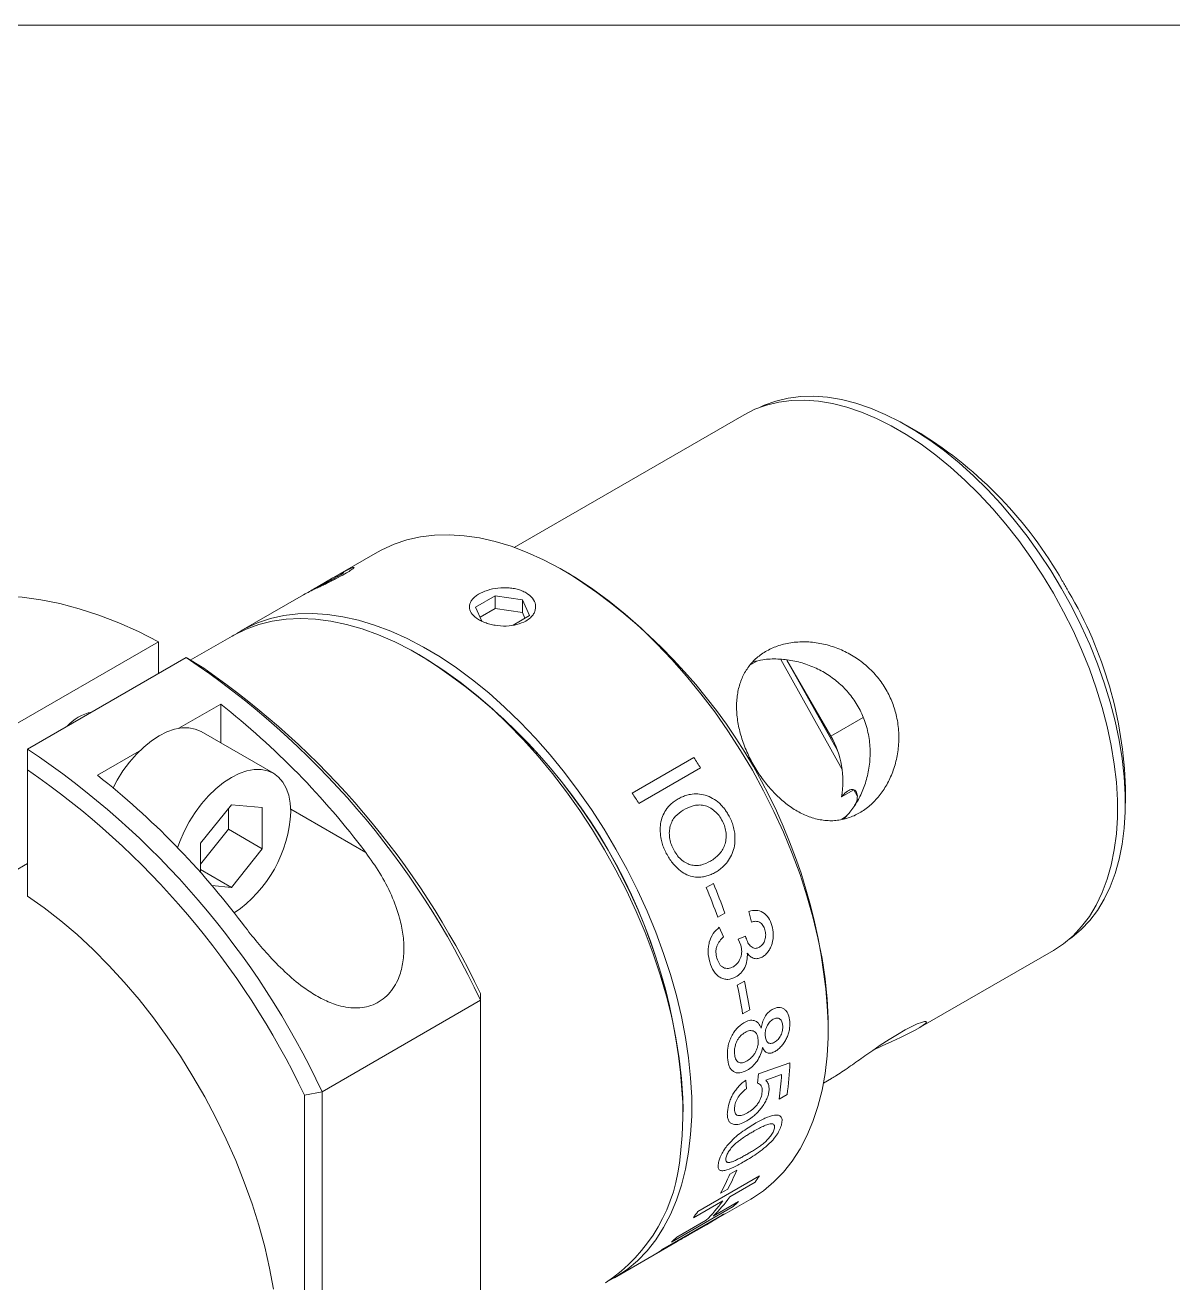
# Model space of a CAD drawing. Header units: inches. Extents: x 0.1 to 10.9, y 0 to 8.5.
# Drawn here: x 1.333 to 2.562, y 7.103 to 8.451 of the extents above; entities that cross this region are included whole.
import ezdxf

# ---------------------------------------------------------------- set-up
doc = ezdxf.new("R2010")
doc.units = ezdxf.units.IN
doc.header["$MEASUREMENT"] = 0

msp = doc.modelspace()

# ---------------------------------------------------------------- linework, layer by layer
at = {"color": 7, "linetype": 'Continuous', "lineweight": 0}
for p, q in [((0.062179, 8.450606), (10.944457, 8.450606)), ((2.103099, 8.033351), (1.856888, 7.891217)), ((2.292358, 8.013114), (2.278219, 8.02128)), ((1.710501, 7.885997), (1.670432, 7.862865)), ((1.675939, 7.865874), (1.682536, 7.868972)), ((1.662817, 7.858469), (1.639126, 7.844792)), ((1.670432, 7.862865), (1.662817, 7.858469)), ((1.915244, 7.863445), (1.910531, 7.866167)), ((2.443954, 7.855269), (2.443939, 7.85526)), ((1.639126, 7.844792), (1.631511, 7.840396)), ((2.450605, 7.843713), (2.45062, 7.843722)), ((1.631511, 7.840396), (1.564366, 7.801634)), ((1.836706, 7.839418), (1.815443, 7.827144)), ((1.865751, 7.834925), (1.836706, 7.839418)), ((1.836706, 7.825809), (1.836706, 7.839418)), ((1.873534, 7.818158), (1.865751, 7.834925)), ((1.865751, 7.821316), (1.865751, 7.834925)), ((1.815443, 7.827144), (1.822428, 7.812095)), ((1.836706, 7.825809), (1.820424, 7.81641)), ((1.865751, 7.821316), (1.836706, 7.825809)), ((1.855824, 7.807934), (1.873534, 7.818158)), ((1.868552, 7.815282), (1.865751, 7.821316)), ((1.306498, 7.692093), (1.476204, 7.790062)), ((1.476204, 7.756045), (1.476204, 7.790062)), ((1.554938, 7.796192), (1.510154, 7.770338)), ((1.759681, 7.77364), (1.754968, 7.776362)), ((1.505666, 7.773054), (1.335961, 7.675085)), ((1.524523, 7.761643), (1.505666, 7.773054)), ((2.116814, 7.769373), (2.110433, 7.765869)), ((2.142471, 7.771252), (2.208301, 7.653383)), ((2.195926, 7.688973), (2.148836, 7.770534)), ((2.154095, 7.761426), (2.203195, 7.673512)), ((1.54279, 7.72322), (1.49802, 7.697376)), ((1.54279, 7.681663), (1.54279, 7.72322)), ((1.5991, 7.649156), (1.521789, 7.693786)), ((1.335961, 7.675085), (1.335961, 7.652788)), ((1.455565, 7.672867), (1.410796, 7.647022)), ((1.983437, 7.627872), (2.049434, 7.665971)), ((1.335961, 7.652788), (1.335961, 7.517731)), ((2.056542, 7.65493), (1.990545, 7.616831)), ((2.220586, 7.631501), (2.207344, 7.623856)), ((2.220537, 7.631473), (2.224221, 7.624878)), ((2.511526, 7.617136), (2.511526, 7.633464)), ((1.554103, 7.615408), (1.520958, 7.574175)), ((1.587249, 7.612444), (1.554103, 7.615408)), ((1.587249, 7.568247), (1.587249, 7.612444)), ((1.550951, 7.589202), (1.550951, 7.611486)), ((1.520958, 7.551891), (1.550951, 7.589202)), ((1.550951, 7.589202), (1.587249, 7.568247)), ((1.520958, 7.574175), (1.520958, 7.543024)), ((1.554103, 7.527015), (1.587249, 7.568247)), ((1.335961, 7.552455), (1.306498, 7.535447)), ((1.520958, 7.546149), (1.554103, 7.527015)), ((1.533231, 7.528881), (1.554103, 7.527015)), ((2.062707, 7.52669), (2.070322, 7.531086)), ((2.082553, 7.499472), (2.074938, 7.495076)), ((2.111046, 7.489842), (2.108336, 7.501249)), ((2.076662, 7.484268), (2.081087, 7.473838)), ((2.096771, 7.471451), (2.104721, 7.474723)), ((2.099728, 7.464925), (2.096771, 7.471451)), ((2.104721, 7.474723), (2.105091, 7.473104)), ((2.290037, 7.376107), (2.434406, 7.45945)), ((2.095847, 7.422276), (2.103462, 7.426672)), ((1.820918, 7.406081), (1.820918, 7.413179)), ((1.820918, 7.406081), (1.651213, 7.308112)), ((1.820918, 6.80768), (1.820918, 7.406081)), ((2.109169, 7.395829), (2.101554, 7.391433)), ((2.193328, 7.376295), (2.193328, 7.381738)), ((2.118522, 7.327302), (2.152164, 7.339144)), ((2.104998, 7.320455), (2.105591, 7.311324)), ((2.117398, 7.317209), (2.118522, 7.327302)), ((2.143329, 7.326503), (2.126438, 7.320388)), ((2.188194, 7.317315), (2.196868, 7.322322)), ((1.651213, 7.308112), (1.632356, 7.304324)), ((1.632356, 6.713499), (1.632356, 7.304324)), ((1.651213, 7.308112), (1.651213, 6.709711)), ((2.149127, 7.304935), (2.140666, 7.300051)), ((2.037764, 7.28649), (2.037764, 7.291933)), ((2.087791, 7.219743), (2.095406, 7.224139)), ((2.053501, 7.179807), (2.119498, 7.217906)), ((2.114954, 7.21115), (2.087878, 7.195519)), ((2.085598, 7.203838), (2.077983, 7.199442)), ((2.091572, 7.185163), (2.025576, 7.147064)), ((2.080263, 7.191123), (2.048957, 7.173051)), ((2.070178, 7.174766), (2.097254, 7.190396)), ((2.070399, 7.170026), (2.110469, 7.193157)), ((2.015766, 7.139278), (2.081762, 7.177377)), ((2.031257, 7.152297), (2.062563, 7.17037)), ((2.067849, 7.168705), (2.044157, 7.155029)), ((2.062784, 7.16563), (2.070399, 7.170026)), ((2.039093, 7.151953), (2.062784, 7.16563)), ((1.964333, 7.108795), (2.031478, 7.147557)), ((2.036542, 7.150633), (2.009467, 7.135002)), ((2.031478, 7.147557), (2.039093, 7.151953))]:
    msp.add_line(p, q, dxfattribs=at)
at = {"color": 8, "linetype": 'Continuous', "lineweight": 0}
for p, q in [((2.195926, 7.688973), (2.230753, 7.709085)), ((1.617697, 7.610697), (1.69796, 7.564363))]:
    msp.add_line(p, q, dxfattribs=at)
at = {"color": 7, "linetype": 'Continuous', "lineweight": 0, "flags": 128}
for points in [[(2.103099, 8.033351), (2.114778, 8.039203), (2.127187, 8.043698), (2.140257, 8.046806), (2.153926, 8.048514), (2.16813, 8.048813), (2.182803, 8.047702), (2.197877, 8.045187), (2.213281, 8.041278), (2.228945, 8.035994), (2.244793, 8.029361), (2.260754, 8.021407), (2.276751, 8.012172), (2.292712, 8.001698), (2.30856, 7.990033), (2.324224, 7.977232), (2.339628, 7.963355), (2.354702, 7.948467), (2.369375, 7.932636), (2.383579, 7.915937), (2.397248, 7.898448), (2.410318, 7.88025), (2.422727, 7.861427), (2.434419, 7.842069)], [(2.443181, 7.847127), (2.431536, 7.866407), (2.419176, 7.885154), (2.406159, 7.903279), (2.392545, 7.920698), (2.378398, 7.93733), (2.363784, 7.953097), (2.348771, 7.967925), (2.333428, 7.981746), (2.317828, 7.994495), (2.302043, 8.006113), (2.286147, 8.016545), (2.270214, 8.025744), (2.254318, 8.033665), (2.238533, 8.040272), (2.222933, 8.045534), (2.20759, 8.049427), (2.192577, 8.051932), (2.177963, 8.053039), (2.163816, 8.052741), (2.150202, 8.05104), (2.137185, 8.047944), (2.124825, 8.043468), (2.12032, 8.041412)], [(2.110469, 7.193157), (2.112034, 7.194075), (2.123981, 7.202091), (2.135102, 7.211413), (2.145354, 7.222004), (2.154698, 7.233824), (2.163096, 7.246826), (2.170517, 7.260962), (2.176933, 7.276175), (2.182317, 7.292407), (2.18665, 7.309596), (2.189914, 7.327674), (2.192097, 7.346572), (2.193191, 7.366217), (2.193191, 7.386532), (2.192097, 7.40744), (2.189914, 7.428858), (2.18665, 7.450705), (2.182317, 7.472896), (2.176933, 7.495345), (2.170517, 7.517965), (2.163096, 7.540669), (2.154698, 7.563368), (2.145354, 7.585976), (2.135102, 7.608404), (2.123981, 7.630565), (2.112034, 7.652375), (2.099307, 7.673748), (2.08585, 7.694602), (2.071715, 7.714856), (2.056955, 7.734433), (2.041629, 7.753255), (2.025795, 7.771251), (2.009516, 7.78835), (1.992853, 7.804487), (1.975872, 7.819599), (1.958637, 7.833628), (1.941217, 7.846519), (1.923677, 7.858222), (1.906086, 7.868693), (1.888513, 7.877891), (1.871024, 7.885779), (1.853688, 7.892329), (1.836572, 7.897513), (1.819742, 7.901313), (1.803263, 7.903713), (1.787198, 7.904704), (1.771611, 7.904283), (1.756561, 7.902451), (1.742106, 7.899215), (1.728303, 7.894588), (1.715205, 7.888587), (1.710501, 7.885997)], [(2.434419, 7.842069), (2.445338, 7.822264), (2.455434, 7.802106), (2.46466, 7.781688), (2.472972, 7.761105), (2.480332, 7.740454), (2.486706, 7.71983), (2.492063, 7.69933), (2.496379, 7.67905), (2.499634, 7.659084), (2.501812, 7.639525), (2.502904, 7.620464), (2.502904, 7.601991), (2.501812, 7.584191), (2.499634, 7.567147), (2.496379, 7.550938), (2.492063, 7.535642), (2.486706, 7.521327), (2.480332, 7.508063), (2.472972, 7.495909), (2.46466, 7.484923), (2.455434, 7.475157), (2.445338, 7.466655), (2.434419, 7.459457), (2.434406, 7.45945)], [(2.449998, 7.470331), (2.454056, 7.473223), (2.464111, 7.481691), (2.4733, 7.491418), (2.481578, 7.50236), (2.488909, 7.514464), (2.495257, 7.527676), (2.500592, 7.541932), (2.504891, 7.557168), (2.508133, 7.573311), (2.510302, 7.590286), (2.51139, 7.608015), (2.51139, 7.626414), (2.510302, 7.645398), (2.508133, 7.664878), (2.504891, 7.684764), (2.500592, 7.704963), (2.495257, 7.72538), (2.488909, 7.74592), (2.481578, 7.766488), (2.4733, 7.786988), (2.464111, 7.807324), (2.454056, 7.827402), (2.443181, 7.847127)], [(1.476204, 7.790062), (1.454774, 7.800929), (1.433439, 7.810478), (1.412254, 7.818683), (1.391275, 7.825522), (1.370558, 7.830979), (1.350155, 7.835038), (1.330121, 7.83769), (1.310509, 7.838926), (1.291369, 7.838745), (1.272751, 7.837145), (1.254705, 7.834133), (1.237277, 7.829714), (1.220514, 7.823902), (1.204458, 7.816711), (1.194292, 7.811232)], [(2.034923, 7.241954), (2.036868, 7.261023), (2.037721, 7.280821), (2.037481, 7.301274), (2.036147, 7.322301), (2.033725, 7.343821), (2.030225, 7.365751), (2.02566, 7.388006), (2.020047, 7.4105), (2.013408, 7.433146), (2.00577, 7.455856), (1.997161, 7.478543), (1.987614, 7.501118), (1.977168, 7.523495), (1.965862, 7.545586), (1.953739, 7.567307), (1.940848, 7.588573), (1.927237, 7.609302), (1.912959, 7.629414), (1.89807, 7.648831), (1.882627, 7.667478), (1.86669, 7.685283), (1.850321, 7.702176), (1.833583, 7.718093), (1.81654, 7.732972), (1.799259, 7.746755), (1.781806, 7.759389), (1.76425, 7.770826), (1.746657, 7.78102), (1.729096, 7.789933), (1.711636, 7.797529), (1.694342, 7.803781), (1.677283, 7.808662), (1.660525, 7.812156), (1.644131, 7.814247), (1.628166, 7.814928), (1.612692, 7.814197), (1.597768, 7.812055), (1.583452, 7.808512), (1.569799, 7.803581), (1.556862, 7.797282), (1.554938, 7.796192)], [(1.559707, 7.798817), (1.569069, 7.804225), (1.582168, 7.810226), (1.595971, 7.814853), (1.610425, 7.818089), (1.625476, 7.819921), (1.641063, 7.820342), (1.657127, 7.819351), (1.673606, 7.816951), (1.690437, 7.813151), (1.707553, 7.807966), (1.724889, 7.801417), (1.742377, 7.793528), (1.759951, 7.784331), (1.777542, 7.77386), (1.795081, 7.762157), (1.812502, 7.749266), (1.829736, 7.735237), (1.846718, 7.720125), (1.86338, 7.703988), (1.87966, 7.686889), (1.895494, 7.668893), (1.91082, 7.65007), (1.925579, 7.630494), (1.939715, 7.61024), (1.953172, 7.589386), (1.965899, 7.568013), (1.977846, 7.546203), (1.988967, 7.524041), (1.999219, 7.501614), (2.008562, 7.479006), (2.016961, 7.456307), (2.024382, 7.433603), (2.030797, 7.410983), (2.036182, 7.388534), (2.040514, 7.366343), (2.043779, 7.344496), (2.045962, 7.323077), (2.047056, 7.30217), (2.047056, 7.281854), (2.045962, 7.26221), (2.043779, 7.243312), (2.040514, 7.225233), (2.036182, 7.208045), (2.030797, 7.191813), (2.024382, 7.1766), (2.016961, 7.162464), (2.008562, 7.149462), (1.999219, 7.137642), (1.988967, 7.127051), (1.977846, 7.117729), (1.965899, 7.109713), (1.959564, 7.10617)], [(1.521789, 7.693786), (1.515534, 7.696509), (1.508613, 7.697854), (1.501147, 7.697795), (1.493264, 7.696335), (1.4851, 7.693497), (1.476793, 7.68933), (1.468486, 7.683906), (1.460322, 7.677317), (1.452439, 7.669677), (1.444973, 7.661115), (1.438052, 7.651779), (1.431793, 7.641828), (1.427433, 7.633733)], [(1.617743, 7.607949), (1.617198, 7.617227), (1.615574, 7.625718), (1.612899, 7.633276), (1.609217, 7.639772), (1.604592, 7.645095), (1.599103, 7.649153), (1.592845, 7.651878), (1.585923, 7.653223), (1.578457, 7.653165), (1.570574, 7.651704), (1.56241, 7.648866), (1.554103, 7.6447), (1.545797, 7.639276), (1.537632, 7.632687), (1.529749, 7.625047), (1.522283, 7.616485), (1.515362, 7.607149), (1.509103, 7.597198), (1.503615, 7.586802), (1.49899, 7.576139), (1.496586, 7.569459)], [(1.335961, 7.517731), (1.353798, 7.505097), (1.371477, 7.491297), (1.388934, 7.476386), (1.406102, 7.460417), (1.422917, 7.443451), (1.439316, 7.425552), (1.455237, 7.406785), (1.470623, 7.387223), (1.485413, 7.366937), (1.499554, 7.346004), (1.512993, 7.324502), (1.525678, 7.302511), (1.537563, 7.280115), (1.548604, 7.257395), (1.558758, 7.234439), (1.567988, 7.211331), (1.576259, 7.188158), (1.583541, 7.165007), (1.589805, 7.141964), (1.59503, 7.119115), (1.599194, 7.096547)], [(2.241476, 7.352642), (2.250984, 7.357102), (2.261496, 7.361971), (2.270653, 7.366253), (2.279256, 7.370413), (2.28583, 7.373784), (2.291327, 7.376862), (2.295021, 7.379221), (2.297435, 7.381133), (2.298422, 7.382435), (2.298062, 7.383136), (2.296311, 7.383142), (2.293187, 7.382356), (2.288603, 7.380648), (2.282706, 7.377965), (2.275588, 7.374263), (2.267379, 7.369544), (2.258564, 7.364073), (2.249032, 7.357803), (2.240919, 7.352262), (2.232609, 7.346461), (2.232609, 7.346461)]]:
    msp.add_lwpolyline(points, dxfattribs=at)
at = {"color": 7, "linetype": 'Continuous', "lineweight": 0}
for centre, radius, start, end in [((2.055355, 7.633777), 0.447289, 29.682082, 58.003595), ((1.590299, 7.354737), 0.603633, 2.563719, 57.430904), ((2.072671, 7.620291), 0.439052, 1.71936, 30.590202), ((1.009241, 7.027698), 0.895541, 24.993728, 56.335402), ((1.022246, 7.034132), 0.884055, 25.388832, 55.378643), ((1.434736, 7.264933), 0.603633, 2.563702, 57.430921), ((1.436419, 7.265905), 0.601908, 2.478432, 57.516191), ((1.011939, 7.049479), 0.857746, 36.889539, 51.764906), ((1.415168, 7.665804), 0.050067, 102.077685, 137.916938), ((2.116615, 7.641507), 0.09243, 348.991161, 30.899599), ((0.837007, 6.927557), 0.898751, 25.051123, 56.278007), ((1.474588, 7.288118), 0.68791, 32.223708, 33.317409), ((0.833685, 6.925278), 0.884055, 25.388832, 55.378643), ((0.879946, 6.973281), 0.857746, 36.889539, 51.764906), ((1.408592, 7.250019), 0.68791, 32.223708, 33.317409), ((1.478771, 7.614513), 0.139127, 304.293223, 357.296051), ((1.466403, 7.277817), 0.646155, 19.647544, 22.653656), ((1.474018, 7.282213), 0.646155, 19.647544, 22.653656), ((1.603117, 7.318135), 0.511982, 8.728434, 12.239236), ((1.595502, 7.313739), 0.511982, 8.728434, 12.239236), ((1.828595, 7.350633), 0.323773, 351.885984, 357.966312), ((1.826471, 7.345046), 0.3174, 351.850077, 356.650628), ((1.854102, 7.253948), 0.181219, 303.797027, 356.205233), ((1.919478, 7.296609), 0.190269, 330.818451, 337.611798), ((1.911863, 7.292213), 0.190269, 330.818451, 337.611798), ((1.981167, 7.30603), 0.164016, 324.656133, 327.500684), ((1.965373, 7.282076), 0.149999, 314.323303, 324.756611), ((1.957758, 7.27768), 0.149999, 314.323303, 324.756611), ((1.999587, 7.290737), 0.140026, 311.065405, 314.226237), ((1.915171, 7.267931), 0.164016, 324.656133, 327.500684), ((1.93359, 7.252638), 0.140026, 311.065405, 314.226237), ((1.937341, 7.248027), 0.134078, 302.543643, 305.797286)]:
    msp.add_arc(centre, radius, start, end, dxfattribs=at)
at = {"color": 8, "linetype": 'Continuous', "lineweight": 0}
for centre, radius, start, end in [((1.729533, 7.742899), 0.133445, 117.014664, 119.9969), ((1.737139, 7.74731), 0.133427, 117.302016, 119.997007), ((1.698232, 7.724816), 0.133456, 116.871022, 119.996822), ((1.705844, 7.729218), 0.133449, 116.959059, 119.996871), ((1.996078, 7.28118), 0.133423, 299.997611, 302.542118), ((2.003524, 7.285852), 0.133746, 300.001002, 305.801076), ((1.972387, 7.267503), 0.133423, 299.997607, 302.542122), ((1.964772, 7.263107), 0.133422, 299.997601, 302.542128)]:
    msp.add_arc(centre, radius, start, end, dxfattribs=at)
at = {"color": 7, "linetype": 'Continuous', "lineweight": 0}
for points, knots in [([(1.682536, 7.868972), (1.683636, 7.86937), (1.685288, 7.869967), (1.68564, 7.869633), (1.684767, 7.868656), (1.681825, 7.866494), (1.677756, 7.864079), (1.675721, 7.86287)], [0, 0, 0, 0, 0.249914499, 0.375238297, 0.500328501, 0.750029222, 1, 1, 1, 1]), ([(1.675721, 7.86287), (1.672541, 7.861089), (1.667765, 7.858412), (1.660311, 7.854627), (1.654826, 7.851918), (1.649672, 7.849489), (1.6437, 7.84671), (1.640192, 7.844984), (1.637912, 7.843863)], [0, 0, 0, 0, 0.24919238, 0.37435029, 0.49934203, 0.61473758, 0.74960552, 1, 1, 1, 1]), ([(1.645344, 7.848166), (1.646738, 7.848864), (1.648884, 7.849938), (1.652469, 7.851689), (1.655556, 7.853218), (1.65888, 7.854917), (1.663433, 7.85732), (1.66633, 7.858963), (1.66826, 7.860058)], [0, 0, 0, 0, 0.250437415, 0.385573725, 0.500709212, 0.625666699, 0.750678387, 1, 1, 1, 1]), ([(1.66826, 7.860058), (1.669388, 7.860718), (1.671643, 7.862038), (1.673888, 7.863511), (1.675003, 7.864431), (1.674296, 7.864239), (1.673942, 7.864143)], [0, 0, 0, 0, 0.25054319, 0.50069246, 0.75055724, 1, 1, 1, 1]), ([(1.673942, 7.864143), (1.673205, 7.863827), (1.671728, 7.863195), (1.669856, 7.862254), (1.66892, 7.861783)], [0, 0, 0, 0, 0.49961685, 1, 1, 1, 1]), ([(2.443939, 7.85526), (2.444223, 7.854786), (2.446508, 7.850975), (2.448692, 7.847103), (2.450605, 7.843713)], [0, 0, 0, 0, 0.12426152, 1, 1, 1, 1]), ([(1.869591, 7.812314), (1.866498, 7.810877), (1.860311, 7.808003), (1.848507, 7.806566), (1.838461, 7.807249), (1.830839, 7.808891), (1.82552, 7.810603), (1.820697, 7.812762), (1.815219, 7.816092), (1.810321, 7.821015), (1.808654, 7.826394), (1.809328, 7.830695), (1.810825, 7.833848), (1.8133, 7.836884), (1.817746, 7.840604), (1.825337, 7.844544), (1.836533, 7.847526), (1.84661, 7.848214), (1.85444, 7.847575), (1.86003, 7.846499), (1.865225, 7.844825), (1.87131, 7.84189), (1.877151, 7.836968), (1.880452, 7.829857), (1.879849, 7.823654), (1.877378, 7.819034), (1.874373, 7.815476), (1.871309, 7.81345), (1.869591, 7.812314)], [0, 0, 0, 0, 0.05347248, 0.10693985, 0.16053976, 0.18709257, 0.2144193, 0.24090086, 0.26815475, 0.32154878, 0.37501892, 0.40155689, 0.42886404, 0.45540291, 0.4827165, 0.5361932, 0.58958411, 0.64311973, 0.66967243, 0.69699713, 0.72350981, 0.75079658, 0.80422009, 0.85764041, 0.91124198, 0.93779465, 0.96512129, 1, 1, 1, 1]), ([(2.255285, 7.738657), (2.253883, 7.740956), (2.249627, 7.747934), (2.242595, 7.756422), (2.234721, 7.763987), (2.226292, 7.77087), (2.217141, 7.776706), (2.207445, 7.781414), (2.197362, 7.785383), (2.186913, 7.788144), (2.1764, 7.789629), (2.168518, 7.790101), (2.160709, 7.789926), (2.152989, 7.789084), (2.14562, 7.787594), (2.136377, 7.784821), (2.12791, 7.780892), (2.120471, 7.775924), (2.113817, 7.770396), (2.108222, 7.764023), (2.103711, 7.75686), (2.099915, 7.749167), (2.097238, 7.740775), (2.095692, 7.731772), (2.094898, 7.722256), (2.095289, 7.71219), (2.096836, 7.701863), (2.099132, 7.691388), (2.102525, 7.68079), (2.106873, 7.670451), (2.111735, 7.66047), (2.11737, 7.650915), (2.123652, 7.641996), (2.130264, 7.63361), (2.137376, 7.625984), (2.144937, 7.619222), (2.152831, 7.613032), (2.161104, 7.607855), (2.169651, 7.603841), (2.178465, 7.600609), (2.187497, 7.598709), (2.196487, 7.59828), (2.205398, 7.598831), (2.214162, 7.600864), (2.222486, 7.604337), (2.230359, 7.60864), (2.237681, 7.614168), (2.244317, 7.620814), (2.250435, 7.628106), (2.255762, 7.636322), (2.260203, 7.645363), (2.264052, 7.655025), (2.266846, 7.66539), (2.268434, 7.676184), (2.268995, 7.684485), (2.268893, 7.692923), (2.268091, 7.701474), (2.266626, 7.709664), (2.263934, 7.719882), (2.260263, 7.72955), (2.25654, 7.736361), (2.255285, 7.738657)], [0, 0, 0, 0, 0.01278611, 0.0388059, 0.05206952, 0.06485503, 0.09084314, 0.10407129, 0.1171931, 0.14386277, 0.1574409, 0.17083956, 0.1843343, 0.19813873, 0.21205347, 0.22506445, 0.2515606, 0.26508239, 0.27763695, 0.30316535, 0.31616529, 0.32890733, 0.35479349, 0.3679626, 0.38123256, 0.40821476, 0.4219607, 0.43530041, 0.46246239, 0.4763248, 0.48918281, 0.51535648, 0.52870538, 0.54128737, 0.56686385, 0.57988377, 0.59276753, 0.61894487, 0.63226496, 0.6456082, 0.67274837, 0.68658131, 0.69984257, 0.7268509, 0.74063836, 0.75334955, 0.77921705, 0.79240378, 0.8049739, 0.83051619, 0.84351242, 0.85654666, 0.88303361, 0.89651517, 0.90991437, 0.92340854, 0.93720776, 0.95111522, 0.96314671, 0.98757532, 1, 1, 1, 1]), ([(2.209899, 7.600387), (2.21177, 7.602197), (2.215314, 7.605627), (2.219787, 7.611709), (2.225116, 7.619923), (2.229597, 7.629008), (2.233155, 7.638798), (2.236087, 7.649254), (2.237849, 7.660335), (2.238265, 7.671627), (2.237753, 7.683044), (2.235791, 7.694472), (2.23239, 7.705378), (2.228175, 7.715682), (2.222741, 7.725293), (2.216216, 7.734007), (2.20914, 7.741993), (2.201228, 7.749018), (2.192559, 7.755067), (2.18335, 7.76049), (2.173539, 7.764838), (2.16331, 7.768058), (2.152669, 7.770536), (2.141776, 7.771768), (2.131132, 7.771645), (2.122104, 7.770925), (2.116206, 7.769372), (2.1127, 7.768448)], [0, 0, 0, 0, 0.03315752, 0.06280317, 0.09202187, 0.15134684, 0.18150361, 0.21259004, 0.2757816, 0.30796548, 0.33942974, 0.4035275, 0.43626516, 0.4661007, 0.52686376, 0.55787266, 0.58666252, 0.64517923, 0.67496056, 0.70461922, 0.76485002, 0.79547666, 0.82676595, 0.8903902, 0.92280965, 0.95411478, 1, 1, 1, 1]), ([(2.031424, 7.621109), (2.032912, 7.621922), (2.035903, 7.623558), (2.040681, 7.625395), (2.046514, 7.626893), (2.053541, 7.627403), (2.061689, 7.625971), (2.069601, 7.62258), (2.075628, 7.61825), (2.079891, 7.613942), (2.082782, 7.610368), (2.085408, 7.606505), (2.086881, 7.603776), (2.087617, 7.602411)], [0, 0, 0, 0, 0.08347366, 0.16789158, 0.25021375, 0.37532802, 0.50004166, 0.62494775, 0.74980529, 0.81072006, 0.87488708, 0.93743433, 1, 1, 1, 1]), ([(2.207344, 7.623856), (2.208617, 7.625293), (2.211775, 7.628855), (2.216578, 7.631882), (2.221089, 7.632004), (2.224102, 7.629008), (2.22476, 7.624065), (2.223763, 7.618968), (2.222251, 7.615961), (2.221572, 7.614611)], [0, 0, 0, 0, 0.11108916, 0.27550301, 0.43273798, 0.59297045, 0.76677039, 0.89525287, 1, 1, 1, 1]), ([(2.019903, 7.563385), (2.019031, 7.565186), (2.017293, 7.568776), (2.015313, 7.574452), (2.013731, 7.5812), (2.013025, 7.588962), (2.013862, 7.597322), (2.016354, 7.604927), (2.019888, 7.610757), (2.023622, 7.615189), (2.027284, 7.618496), (2.030033, 7.620231), (2.031424, 7.621109)], [0, 0, 0, 0, 0.08347107, 0.16644488, 0.2501302, 0.3750528, 0.49993708, 0.62484558, 0.74983113, 0.83394466, 0.91601049, 1, 1, 1, 1]), ([(2.080036, 7.597949), (2.078869, 7.59997), (2.076533, 7.604013), (2.071736, 7.608995), (2.066218, 7.612664), (2.060251, 7.615122), (2.054187, 7.615431), (2.046483, 7.614102), (2.041367, 7.611451), (2.037957, 7.609683)], [0, 0, 0, 0, 0.12501127, 0.24996792, 0.37497127, 0.49989051, 0.62482544, 0.74991109, 1, 1, 1, 1]), ([(2.037957, 7.609683), (2.034942, 7.607642), (2.0304, 7.604568), (2.026118, 7.598344), (2.023972, 7.592837), (2.022967, 7.586771), (2.023193, 7.580331), (2.024472, 7.574967), (2.026033, 7.570816), (2.027006, 7.568826), (2.027492, 7.567831)], [0, 0, 0, 0, 0.24972865, 0.37610783, 0.49981618, 0.62613059, 0.74982753, 0.87478825, 0.9373832, 1, 1, 1, 1]), ([(2.087617, 7.602411), (2.088496, 7.600577), (2.090266, 7.596884), (2.092081, 7.591023), (2.093415, 7.584034), (2.093622, 7.575989), (2.092159, 7.567277), (2.088908, 7.559438), (2.084857, 7.553515), (2.080669, 7.549053), (2.07673, 7.545775), (2.073859, 7.544001), (2.072445, 7.543126)], [0, 0, 0, 0, 0.083294296, 0.167701327, 0.250138267, 0.375057371, 0.499929099, 0.624186978, 0.749790079, 0.831460227, 0.916964617, 1, 1, 1, 1]), ([(2.215918, 7.606734), (2.21408, 7.604836), (2.211675, 7.602352), (2.208568, 7.600373), (2.207836, 7.599907)], [0, 0, 0, 0, 0.76444596, 1, 1, 1, 1]), ([(2.067212, 7.555059), (2.070329, 7.557158), (2.07652, 7.561327), (2.082035, 7.570011), (2.084013, 7.578333), (2.084075, 7.585011), (2.082841, 7.591741), (2.080971, 7.595879), (2.080036, 7.597949)], [0, 0, 0, 0, 0.2514788, 0.49941554, 0.62432098, 0.74971518, 0.87483114, 1, 1, 1, 1]), ([(1.69796, 7.564363), (1.703167, 7.557099), (1.713594, 7.542555), (1.725983, 7.518872), (1.734061, 7.49675), (1.738165, 7.476893), (1.73935, 7.459728), (1.737661, 7.442947), (1.733342, 7.428999), (1.727305, 7.418322), (1.720686, 7.410469), (1.712686, 7.404335), (1.703781, 7.400145), (1.694293, 7.397984), (1.684397, 7.397584), (1.674099, 7.398962), (1.661933, 7.402429), (1.648296, 7.408681), (1.631445, 7.419342), (1.613527, 7.434076), (1.595846, 7.451921), (1.579987, 7.470106), (1.570641, 7.482144), (1.565967, 7.488164)], [0, 0, 0, 0, 0.07072952, 0.14163286, 0.21208104, 0.2591631, 0.30619327, 0.35384384, 0.40139392, 0.43308687, 0.46476067, 0.4965525, 0.52834309, 0.55822544, 0.5881218, 0.61957787, 0.65105508, 0.69772101, 0.74445632, 0.81208304, 0.87983577, 0.93990335, 1, 1, 1, 1]), ([(2.072445, 7.543126), (2.070992, 7.542344), (2.068067, 7.540768), (2.063432, 7.539137), (2.057848, 7.53793), (2.051271, 7.537774), (2.043801, 7.539405), (2.036624, 7.543127), (2.030864, 7.548085), (2.026312, 7.553186), (2.022813, 7.558058), (2.020871, 7.561614), (2.019903, 7.563385)], [0, 0, 0, 0, 0.08317742, 0.16749909, 0.25020211, 0.37536637, 0.50008989, 0.62493477, 0.74985993, 0.83313349, 0.91686821, 1, 1, 1, 1]), ([(2.027492, 7.567831), (2.028605, 7.565857), (2.03083, 7.561909), (2.03526, 7.556983), (2.040365, 7.553288), (2.045877, 7.550964), (2.051533, 7.550162), (2.058904, 7.550925), (2.06389, 7.553406), (2.067212, 7.555059)], [0, 0, 0, 0, 0.12506132, 0.2500461, 0.37391516, 0.50004426, 0.62481519, 0.75013474, 1, 1, 1, 1]), ([(2.108336, 7.501249), (2.110873, 7.501846), (2.115938, 7.50304), (2.123528, 7.500758), (2.129804, 7.49491), (2.131955, 7.489061), (2.133032, 7.486133)], [0, 0, 0, 0, 0.2504973, 0.5002356, 0.7498409, 1, 1, 1, 1]), ([(2.066331, 7.447053), (2.065561, 7.450467), (2.064405, 7.455588), (2.064769, 7.462872), (2.066151, 7.469893), (2.069672, 7.478127), (2.07433, 7.48222), (2.076662, 7.484268)], [0, 0, 0, 0, 0.24991068, 0.3747495, 0.50058877, 0.75010445, 1, 1, 1, 1]), ([(2.125515, 7.481397), (2.124887, 7.483124), (2.123942, 7.485725), (2.121755, 7.488267), (2.119864, 7.48968), (2.117743, 7.490509), (2.114763, 7.490839), (2.112524, 7.490238), (2.111046, 7.489842)], [0, 0, 0, 0, 0.24952069, 0.3756756, 0.49977242, 0.62160347, 0.75003956, 1, 1, 1, 1]), ([(2.119631, 7.463044), (2.120885, 7.463948), (2.12276, 7.465301), (2.124575, 7.468269), (2.125572, 7.470755), (2.126194, 7.47343), (2.12645, 7.477088), (2.125888, 7.479677), (2.125515, 7.481397)], [0, 0, 0, 0, 0.24924595, 0.37303899, 0.49973651, 0.62393877, 0.75018468, 1, 1, 1, 1]), ([(2.133032, 7.486133), (2.133677, 7.483008), (2.134966, 7.476761), (2.133826, 7.468339), (2.131515, 7.462221), (2.12905, 7.458166), (2.126578, 7.45528), (2.124377, 7.453475), (2.123221, 7.452745), (2.122643, 7.45238)], [0, 0, 0, 0, 0.24972914, 0.49917685, 0.6226109, 0.74947292, 0.87464082, 0.93730249, 1, 1, 1, 1]), ([(2.081087, 7.473838), (2.079712, 7.472466), (2.076967, 7.469727), (2.074275, 7.465124), (2.073166, 7.460831), (2.072868, 7.456332), (2.073583, 7.453163), (2.074059, 7.451057)], [0, 0, 0, 0, 0.25052606, 0.5001121, 0.62424415, 0.75038326, 1, 1, 1, 1]), ([(2.091735, 7.441957), (2.093327, 7.44308), (2.095709, 7.44476), (2.098099, 7.448417), (2.099475, 7.451503), (2.100372, 7.45485), (2.100865, 7.459469), (2.100183, 7.462744), (2.099728, 7.464925)], [0, 0, 0, 0, 0.24952796, 0.37342577, 0.49999956, 0.62535039, 0.7504697, 1, 1, 1, 1]), ([(2.105091, 7.473104), (2.105764, 7.471242), (2.107109, 7.46752), (2.109937, 7.463935), (2.112649, 7.462038), (2.114974, 7.46153), (2.117348, 7.461879), (2.11887, 7.462656), (2.119631, 7.463044)], [0, 0, 0, 0, 0.25000973, 0.49980431, 0.6284916, 0.74970789, 0.87477067, 1, 1, 1, 1]), ([(2.074059, 7.451057), (2.074831, 7.448901), (2.075994, 7.445653), (2.078694, 7.442617), (2.081062, 7.441018), (2.083645, 7.440153), (2.087279, 7.439912), (2.089949, 7.441137), (2.091735, 7.441957)], [0, 0, 0, 0, 0.249482, 0.37574637, 0.49985822, 0.62670474, 0.75039773, 1, 1, 1, 1]), ([(2.106638, 7.456343), (2.106668, 7.453736), (2.106729, 7.448525), (2.104109, 7.44095), (2.099788, 7.434776), (2.096136, 7.432335), (2.094307, 7.431112)], [0, 0, 0, 0, 0.25012518, 0.49981461, 0.74957621, 1, 1, 1, 1]), ([(2.122643, 7.45238), (2.121202, 7.451715), (2.118318, 7.450385), (2.113876, 7.450678), (2.110541, 7.452366), (2.108203, 7.454452), (2.10716, 7.455713), (2.106638, 7.456343)], [0, 0, 0, 0, 0.24983231, 0.49961953, 0.74939747, 0.87465977, 1, 1, 1, 1]), ([(2.094307, 7.431112), (2.091415, 7.429859), (2.087098, 7.427988), (2.081349, 7.428791), (2.077315, 7.430512), (2.073638, 7.433314), (2.069444, 7.438353), (2.067576, 7.443574), (2.066331, 7.447053)], [0, 0, 0, 0, 0.249222281, 0.371957451, 0.499769704, 0.625221681, 0.75032342, 1, 1, 1, 1]), ([(2.133199, 7.396129), (2.134372, 7.396727), (2.136717, 7.397922), (2.140234, 7.398499), (2.143512, 7.398033), (2.146381, 7.396552), (2.148776, 7.394228), (2.151157, 7.39006), (2.151731, 7.385946), (2.152111, 7.38322)], [0, 0, 0, 0, 0.12509067, 0.25010952, 0.37515308, 0.50024157, 0.62318317, 0.75036498, 1, 1, 1, 1]), ([(2.102876, 7.381985), (2.104792, 7.382931), (2.108613, 7.384818), (2.114239, 7.384702), (2.118896, 7.381842), (2.120581, 7.378147), (2.121418, 7.376311)], [0, 0, 0, 0, 0.24991202, 0.49848148, 0.75081379, 1, 1, 1, 1]), ([(2.121418, 7.376311), (2.121811, 7.378311), (2.122597, 7.382307), (2.125106, 7.388186), (2.128792, 7.393163), (2.131729, 7.39514), (2.133199, 7.396129)], [0, 0, 0, 0, 0.25044116, 0.50024346, 0.74991737, 1, 1, 1, 1]), ([(2.134345, 7.385748), (2.133032, 7.384846), (2.131063, 7.383492), (2.128873, 7.380596), (2.127514, 7.378154), (2.126531, 7.375517), (2.12578, 7.371955), (2.125851, 7.369495), (2.125898, 7.367856)], [0, 0, 0, 0, 0.24935762, 0.37418709, 0.49965701, 0.62477547, 0.75001789, 1, 1, 1, 1]), ([(2.144505, 7.378697), (2.144314, 7.380196), (2.144025, 7.382451), (2.142782, 7.384747), (2.141494, 7.386016), (2.139938, 7.386779), (2.137582, 7.387156), (2.135641, 7.386311), (2.134345, 7.385748)], [0, 0, 0, 0, 0.25006679, 0.37630045, 0.50052711, 0.62697788, 0.75096888, 1, 1, 1, 1]), ([(2.152111, 7.38322), (2.152146, 7.3803), (2.1522, 7.375898), (2.150552, 7.369649), (2.148645, 7.365054), (2.146157, 7.360736), (2.1432, 7.356802), (2.1404, 7.354123), (2.138084, 7.352366), (2.136909, 7.351652), (2.136321, 7.351295)], [0, 0, 0, 0, 0.2495412, 0.37616532, 0.49965358, 0.62471875, 0.7497491, 0.87477632, 0.9373749, 1, 1, 1, 1]), ([(2.085277, 7.344506), (2.085216, 7.347943), (2.085125, 7.353107), (2.086864, 7.360564), (2.088965, 7.366046), (2.091703, 7.371137), (2.096113, 7.377249), (2.100163, 7.380086), (2.102876, 7.381985)], [0, 0, 0, 0, 0.24971614, 0.37522204, 0.50012007, 0.62759019, 0.75060298, 1, 1, 1, 1]), ([(2.104296, 7.371688), (2.102618, 7.370514), (2.100099, 7.368752), (2.097132, 7.365284), (2.095288, 7.362186), (2.094047, 7.358786), (2.09292, 7.354194), (2.092907, 7.35097), (2.092898, 7.348822)], [0, 0, 0, 0, 0.24972747, 0.37495512, 0.4999636, 0.62509955, 0.75036567, 1, 1, 1, 1]), ([(2.118259, 7.363778), (2.117978, 7.36572), (2.117555, 7.368644), (2.115715, 7.371424), (2.113864, 7.372836), (2.1117, 7.373566), (2.108508, 7.373681), (2.105985, 7.372487), (2.104296, 7.371688)], [0, 0, 0, 0, 0.24960665, 0.37561805, 0.49992539, 0.62719516, 0.75038177, 1, 1, 1, 1]), ([(2.135768, 7.361118), (2.13707, 7.362019), (2.139013, 7.363362), (2.141214, 7.366234), (2.142609, 7.368576), (2.143685, 7.371146), (2.14457, 7.374625), (2.144531, 7.377081), (2.144505, 7.378697)], [0, 0, 0, 0, 0.249332698, 0.371809556, 0.499780662, 0.620548859, 0.75014866, 1, 1, 1, 1]), ([(2.106305, 7.341038), (2.10801, 7.342197), (2.110569, 7.343937), (2.113575, 7.34753), (2.115487, 7.350587), (2.117001, 7.353888), (2.1183, 7.358449), (2.118276, 7.361649), (2.118259, 7.363778)], [0, 0, 0, 0, 0.24952445, 0.37469862, 0.49997836, 0.6246276, 0.75035272, 1, 1, 1, 1]), ([(2.125898, 7.367856), (2.126081, 7.366358), (2.126354, 7.364124), (2.127499, 7.361841), (2.128698, 7.360578), (2.130234, 7.35989), (2.131965, 7.359737), (2.133844, 7.360112), (2.135126, 7.360783), (2.135768, 7.361118)], [0, 0, 0, 0, 0.249708864, 0.372301898, 0.499719435, 0.624647598, 0.749845909, 0.874834433, 1, 1, 1, 1]), ([(2.106439, 7.331057), (2.103698, 7.329778), (2.09958, 7.327855), (2.094757, 7.328323), (2.091562, 7.329652), (2.088952, 7.332084), (2.086323, 7.336588), (2.085696, 7.34134), (2.085277, 7.344506)], [0, 0, 0, 0, 0.24931078, 0.37451791, 0.49976682, 0.62507219, 0.75022707, 1, 1, 1, 1]), ([(2.092898, 7.348822), (2.093157, 7.346872), (2.093545, 7.343946), (2.095222, 7.341174), (2.096925, 7.339753), (2.098997, 7.339068), (2.102086, 7.339015), (2.104619, 7.340229), (2.106305, 7.341038)], [0, 0, 0, 0, 0.24973763, 0.37471843, 0.50008228, 0.62526941, 0.75042073, 1, 1, 1, 1]), ([(2.122975, 7.355344), (2.122362, 7.352857), (2.121135, 7.34789), (2.117222, 7.34073), (2.112094, 7.33478), (2.108325, 7.332299), (2.106439, 7.331057)], [0, 0, 0, 0, 0.25026159, 0.49998421, 0.74979622, 1, 1, 1, 1]), ([(2.136321, 7.351295), (2.134864, 7.350587), (2.131952, 7.349172), (2.127966, 7.349389), (2.124903, 7.351573), (2.123618, 7.354086), (2.122975, 7.355344)], [0, 0, 0, 0, 0.24996255, 0.49959539, 0.74950089, 1, 1, 1, 1]), ([(2.232609, 7.346461), (2.230015, 7.344633), (2.224762, 7.340933), (2.217027, 7.335496), (2.209446, 7.330274), (2.202805, 7.325921), (2.198567, 7.323258), (2.196994, 7.322404), (2.196862, 7.322332)], [0, 0, 0, 0, 0.18768256, 0.37988448, 0.58371762, 0.79446812, 0.98270194, 1, 1, 1, 1]), ([(2.085335, 7.286673), (2.085722, 7.289623), (2.086304, 7.294045), (2.088725, 7.300562), (2.091145, 7.305393), (2.094117, 7.309972), (2.098616, 7.315553), (2.102447, 7.318495), (2.104998, 7.320455)], [0, 0, 0, 0, 0.249681405, 0.374309947, 0.49999885, 0.625143737, 0.750340901, 1, 1, 1, 1]), ([(2.122555, 7.308063), (2.122602, 7.309265), (2.122695, 7.311665), (2.121765, 7.314537), (2.119966, 7.316481), (2.118254, 7.316966), (2.117398, 7.317209)], [0, 0, 0, 0, 0.250296, 0.49999068, 0.75002477, 1, 1, 1, 1]), ([(2.126438, 7.320388), (2.127577, 7.31912), (2.129853, 7.316586), (2.129921, 7.312122), (2.129956, 7.309892)], [0, 0, 0, 0, 0.5005555, 1, 1, 1, 1]), ([(2.105591, 7.311324), (2.104041, 7.310092), (2.100946, 7.307633), (2.097382, 7.303331), (2.095197, 7.29949), (2.093567, 7.29552), (2.093194, 7.292815), (2.092945, 7.291011)], [0, 0, 0, 0, 0.25046358, 0.49990089, 0.62559992, 0.75027793, 1, 1, 1, 1]), ([(2.129956, 7.309892), (2.129751, 7.308385), (2.129343, 7.305371), (2.127613, 7.300495), (2.125069, 7.295576), (2.121863, 7.290841), (2.118196, 7.286426), (2.112902, 7.281239), (2.108805, 7.278599), (2.106076, 7.27684)], [0, 0, 0, 0, 0.12508297, 0.25011601, 0.3724318, 0.50028525, 0.62547199, 0.75044729, 1, 1, 1, 1]), ([(2.106834, 7.285483), (2.108702, 7.286666), (2.111511, 7.288446), (2.115148, 7.291907), (2.117665, 7.2949), (2.119764, 7.298213), (2.121819, 7.302794), (2.122261, 7.305956), (2.122555, 7.308063)], [0, 0, 0, 0, 0.25001713, 0.37599654, 0.50035431, 0.62531843, 0.75036836, 1, 1, 1, 1]), ([(2.092945, 7.291011), (2.092941, 7.289004), (2.092934, 7.286011), (2.094565, 7.283581), (2.096982, 7.28228), (2.101143, 7.282525), (2.104935, 7.284496), (2.106834, 7.285483)], [0, 0, 0, 0, 0.249426948, 0.372118812, 0.499956257, 0.749539571, 1, 1, 1, 1]), ([(2.09139, 7.27322), (2.09032, 7.273629), (2.088179, 7.274448), (2.086131, 7.277404), (2.08533, 7.280858), (2.085171, 7.284054), (2.08528, 7.2858), (2.085335, 7.286673)], [0, 0, 0, 0, 0.24996511, 0.49979567, 0.74960656, 0.87477954, 1, 1, 1, 1]), ([(2.106076, 7.27684), (2.103314, 7.275418), (2.097795, 7.272577), (2.093524, 7.273006), (2.09139, 7.27322)], [0, 0, 0, 0, 0.500337264, 1, 1, 1, 1]), ([(2.11448, 7.273823), (2.118193, 7.275874), (2.12561, 7.279972), (2.134406, 7.283118), (2.140168, 7.283138), (2.143168, 7.281274), (2.144197, 7.277385), (2.143445, 7.273909), (2.143069, 7.272169)], [0, 0, 0, 0, 0.25052906, 0.50042389, 0.6239421, 0.75023219, 0.87498339, 1, 1, 1, 1]), ([(2.112748, 7.265296), (2.111406, 7.264514), (2.108721, 7.262948), (2.104518, 7.260322), (2.100418, 7.257581), (2.096303, 7.254527), (2.092295, 7.251139), (2.088524, 7.246776), (2.085906, 7.242922), (2.084472, 7.239969), (2.084052, 7.238642), (2.083841, 7.237978)], [0, 0, 0, 0, 0.12521782, 0.25042559, 0.38836118, 0.5007788, 0.62573183, 0.75043853, 0.87495235, 0.93745247, 1, 1, 1, 1]), ([(2.086134, 7.251723), (2.088411, 7.254113), (2.092967, 7.258897), (2.102636, 7.266586), (2.109743, 7.270928), (2.11448, 7.273823)], [0, 0, 0, 0, 0.249684854, 0.499808257, 1, 1, 1, 1]), ([(2.143069, 7.272169), (2.14279, 7.271259), (2.142231, 7.269438), (2.140918, 7.2665), (2.139246, 7.263484), (2.137201, 7.260418), (2.134848, 7.257386), (2.132219, 7.254518), (2.129371, 7.251777), (2.124854, 7.247821), (2.118503, 7.242826), (2.110744, 7.237675), (2.105719, 7.234721), (2.103238, 7.233263)], [0, 0, 0, 0, 0.06253425, 0.12503017, 0.18881104, 0.25002176, 0.31249743, 0.37496075, 0.43346619, 0.4999816, 0.66510336, 0.8346882, 1, 1, 1, 1]), ([(2.105999, 7.240946), (2.107346, 7.241731), (2.11004, 7.2433), (2.11426, 7.245915), (2.118407, 7.248635), (2.122598, 7.251639), (2.126718, 7.254995), (2.130675, 7.259204), (2.133393, 7.26298), (2.134846, 7.265877), (2.135268, 7.2672), (2.135479, 7.267862)], [0, 0, 0, 0, 0.12523001, 0.25045224, 0.38690733, 0.5008234, 0.62575992, 0.75047899, 0.8749298, 0.93744991, 1, 1, 1, 1]), ([(2.133158, 7.273794), (2.131701, 7.273635), (2.128783, 7.273314), (2.121794, 7.270308), (2.116367, 7.267301), (2.112748, 7.265296)], [0, 0, 0, 0, 0.24941409, 0.49956728, 1, 1, 1, 1]), ([(2.135479, 7.267862), (2.135657, 7.268659), (2.136013, 7.270254), (2.135695, 7.272077), (2.13475, 7.27332), (2.133689, 7.273636), (2.133158, 7.273794)], [0, 0, 0, 0, 0.24997586, 0.49982786, 0.74981086, 1, 1, 1, 1]), ([(2.076226, 7.233582), (2.077173, 7.236412), (2.078595, 7.240664), (2.082056, 7.246292), (2.084282, 7.249441), (2.085517, 7.250963), (2.086134, 7.251723)], [0, 0, 0, 0, 0.49881672, 0.7491526, 0.87455132, 1, 1, 1, 1]), ([(2.083841, 7.237978), (2.083693, 7.237353), (2.083395, 7.236104), (2.083488, 7.234123), (2.084365, 7.232858), (2.085802, 7.232299), (2.087108, 7.232223), (2.088696, 7.232534), (2.090905, 7.233238), (2.094051, 7.234564), (2.097915, 7.236469), (2.101986, 7.23865), (2.104661, 7.240181), (2.105999, 7.240946)], [0, 0, 0, 0, 0.06251496, 0.12496955, 0.24940082, 0.31349507, 0.37442369, 0.43185439, 0.49950396, 0.61272135, 0.7497152, 0.87485267, 1, 1, 1, 1]), ([(2.103238, 7.233263), (2.09954, 7.231196), (2.092155, 7.227068), (2.083643, 7.223666), (2.078323, 7.223281), (2.075712, 7.224825), (2.075031, 7.228423), (2.075828, 7.231861), (2.076226, 7.233582)], [0, 0, 0, 0, 0.25052575, 0.50039312, 0.62671933, 0.75019992, 0.87497964, 1, 1, 1, 1])]:
    msp.add_open_spline(points, degree=3, knots=knots, dxfattribs=at)

doc.saveas('drawing.dxf')
